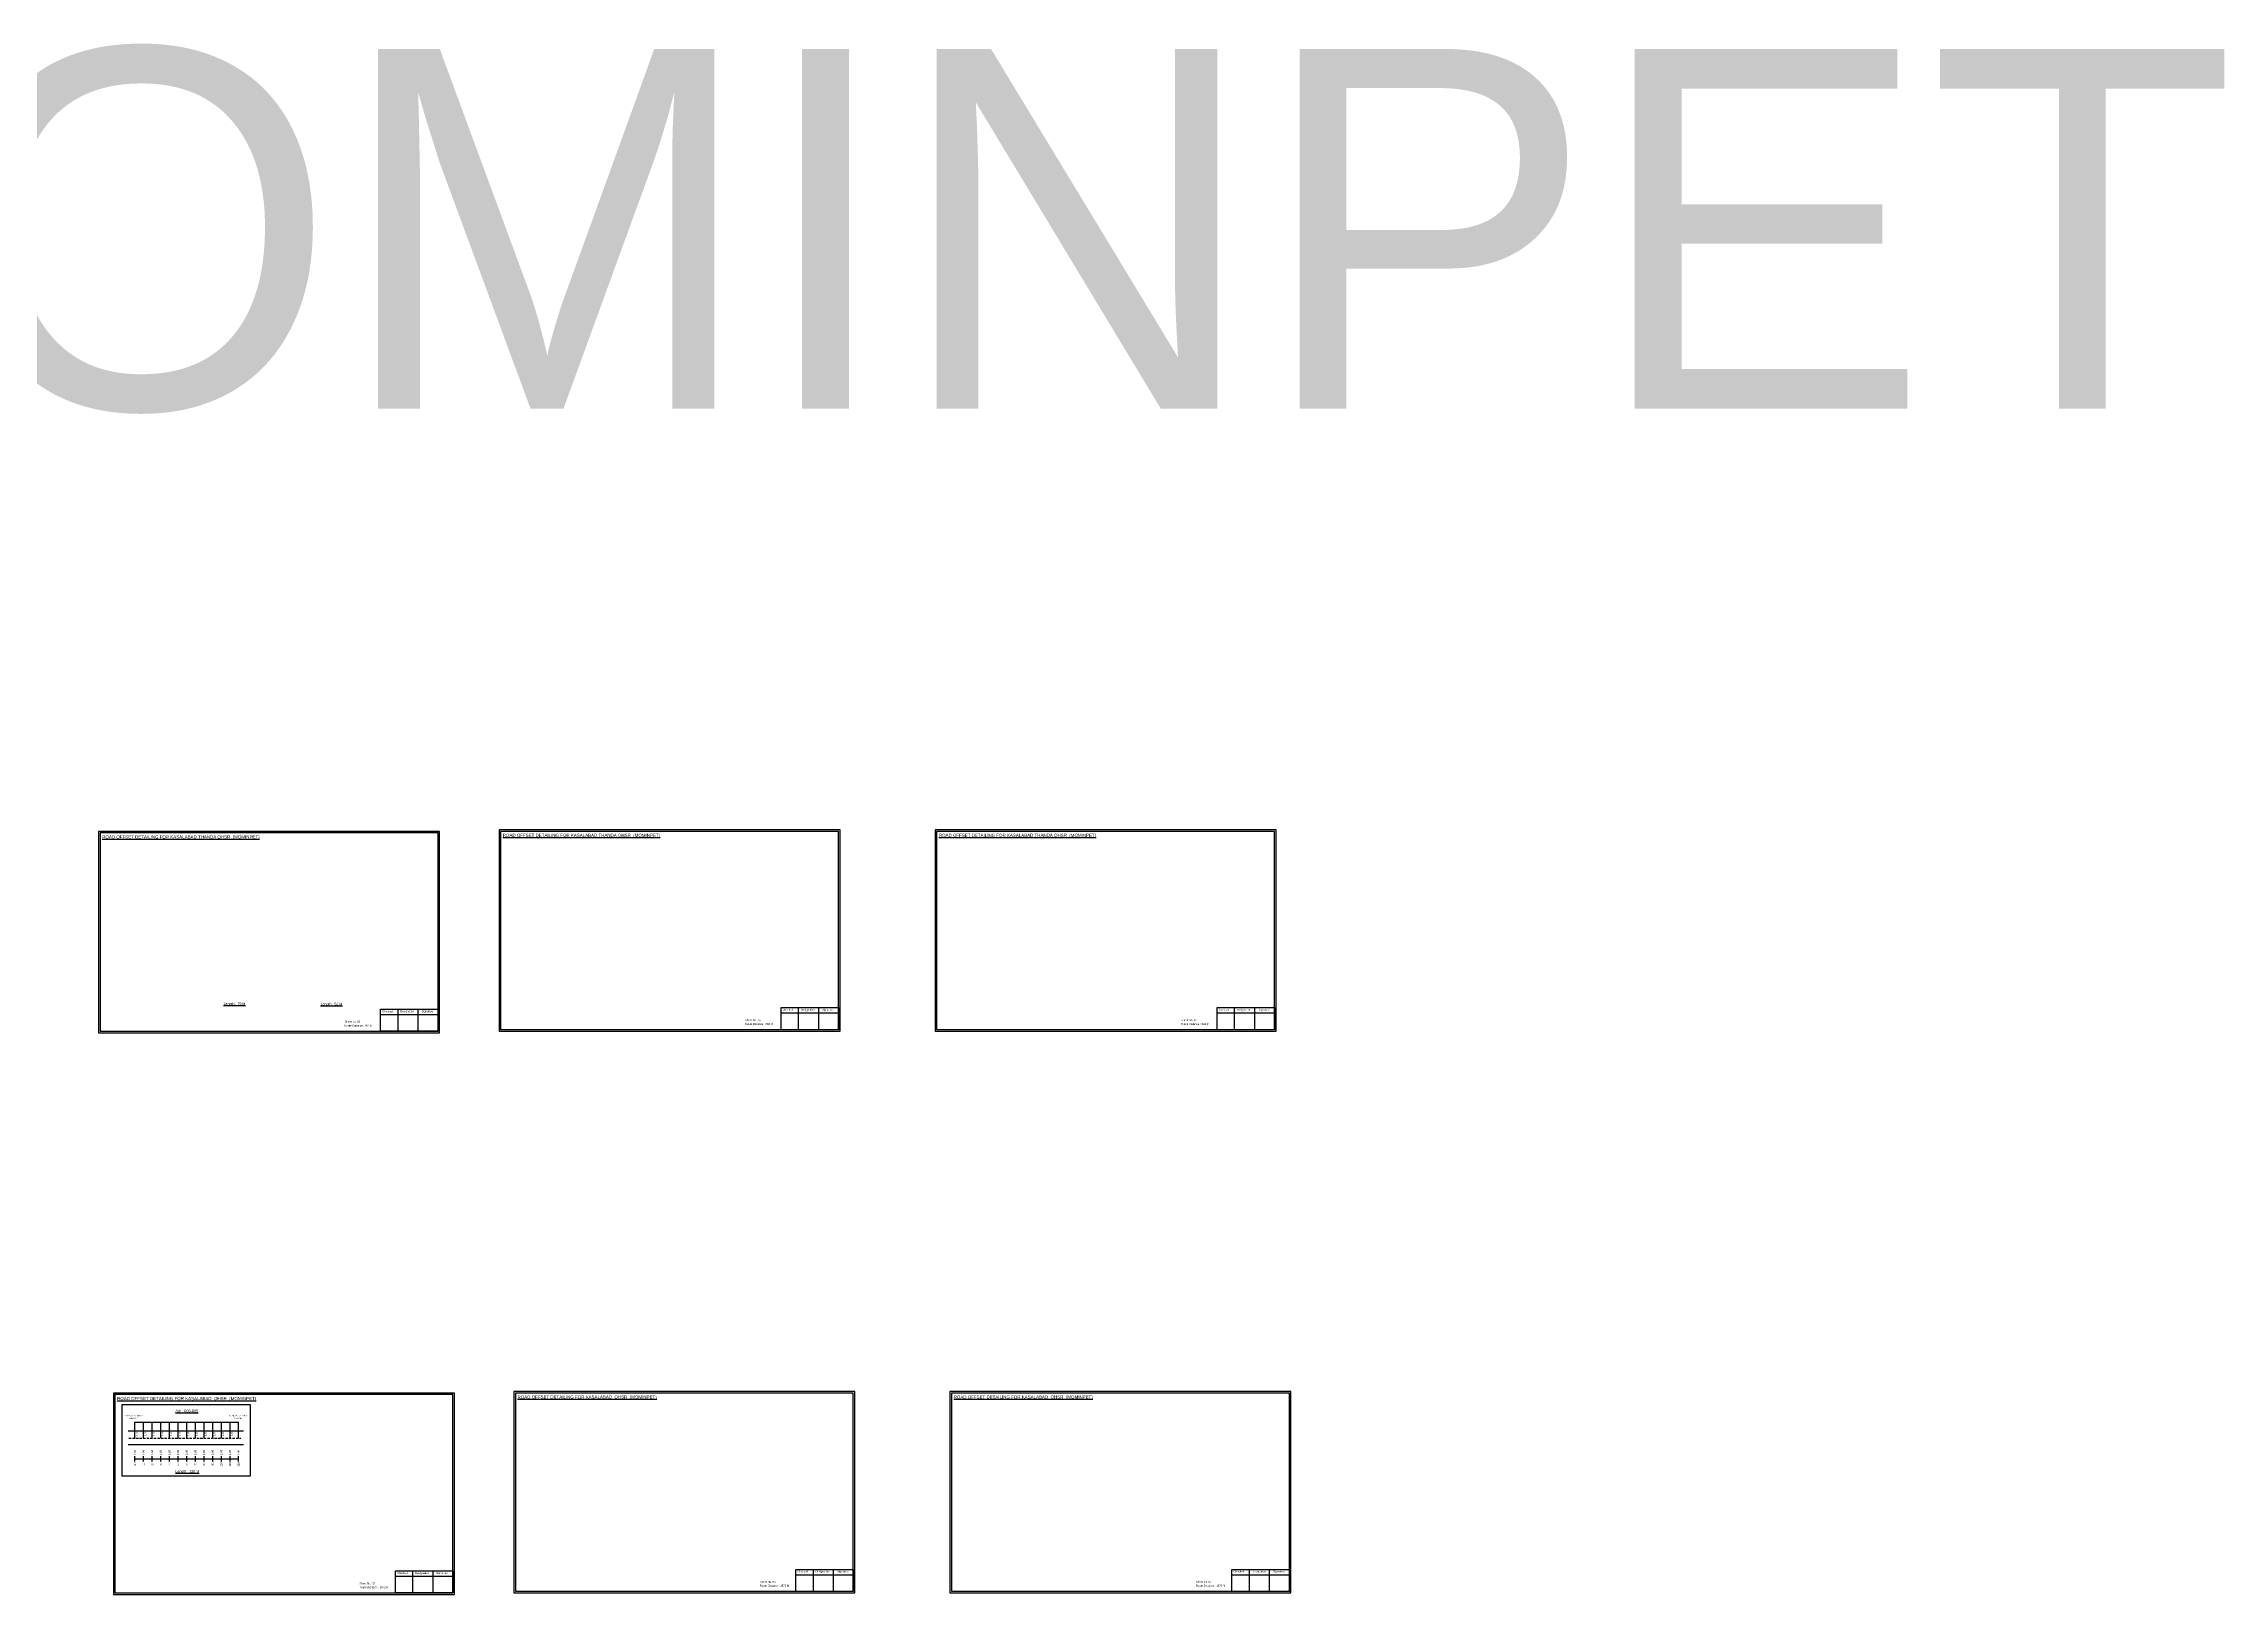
# Model space of a CAD drawing. Header units: inches. Extents: x -117 to 51867, y -12715 to 3423.
# Drawn here: x 48435 to 51867, y -392 to 2048 of the extents above; entities that cross this region are included whole.
import ezdxf

# ---------------------------------------------------------------- set-up
doc = ezdxf.new("R2010")
doc.units = ezdxf.units.IN
doc.header["$MEASUREMENT"] = 0
doc.linetypes.add('DASHED2', pattern=[0.375, 0.25, -0.125])
doc.layers.add('PDF_Geometry', color=7, linetype='Continuous')
doc.layers.add('PDF_Text', color=5, linetype='Continuous')
doc.styles.add('PDF Arial', font='arial.ttf')
doc.styles.get("Standard").update_dxf_attribs({"font": 'arial.ttf'})

msp = doc.modelspace()

# ---------------------------------------------------------------- linework, layer by layer
for p, q in [((48568, -134.8), (48749.9, -134.8)), ((48578.9, -146.7), (48578.9, -121.2)), ((48592.5, -146.7), (48592.5, -121.2)), ((48606.1, -146.7), (48606.1, -121.2)), ((48619.7, -146.7), (48619.7, -121.2)), ((48633.3, -146.7), (48633.3, -121.2)), ((48646.9, -146.7), (48646.9, -121.2)), ((48660.5, -146.7), (48660.5, -121.2)), ((48674.1, -146.7), (48674.1, -121.2)), ((48687.7, -146.7), (48687.7, -121.2)), ((48701.3, -146.7), (48701.3, -121.2)), ((48714.9, -146.7), (48714.9, -121.2)), ((48728.5, -146.7), (48728.5, -121.2)), ((48742.1, -146.7), (48742.1, -121.2)), ((48749.9, -157), (48568, -157))]:
    msp.add_line(p, q)
at = {"color": 5}
msp.add_line((48578.9, -121.2), (48742.1, -121.2), dxfattribs=at)
at = {"linetype": 'DASHED2', "ltscale": 15}
msp.add_line((48569.3, -146.7), (48745.7, -146.7), dxfattribs=at)
at = {"color": 217, "true_color": 0x93278f}
for p, q in [((48578.9, -183.4), (48578.9, -174.8)), ((48578.9, -179.1), (48742.1, -179.1)), ((48592.5, -183.4), (48592.5, -174.8)), ((48606.1, -183.4), (48606.1, -174.8)), ((48619.7, -183.4), (48619.7, -174.8)), ((48633.3, -183.4), (48633.3, -174.8)), ((48646.9, -183.4), (48646.9, -174.8)), ((48660.5, -183.4), (48660.5, -174.8)), ((48674.1, -183.4), (48674.1, -174.8)), ((48687.7, -183.4), (48687.7, -174.8)), ((48701.3, -183.4), (48701.3, -174.8)), ((48714.9, -183.4), (48714.9, -174.8)), ((48728.5, -183.4), (48728.5, -174.8)), ((48742.1, -183.4), (48742.1, -174.8))]:
    msp.add_line(p, q, dxfattribs=at)
msp.add_lwpolyline([(48558.8, -93.7), (48760, -93.7), (48760, -206.4), (48558.8, -206.4)], close=True)
at = {"layer": 'PDF_Geometry'}
for points in [[(48521.7, 808.3), (48521.7, 491.6), (49058.2, 491.6), (49058.2, 808.3)], [(48524, 806), (48524, 494), (49055.8, 494), (49055.8, 806)], [(49151.9, 810.7), (49151.9, 494), (49688.4, 494), (49688.4, 810.7)], [(49154.2, 808.4), (49154.2, 496.4), (49685.9, 496.4), (49685.9, 808.4)], [(49838.1, 810.7), (49838.1, 494), (50374.6, 494), (50374.6, 810.7)], [(49840.4, 808.4), (49840.4, 496.4), (50372.1, 496.4), (50372.1, 808.4)], [(48545, -75.7), (48545, -392.4), (49081.5, -392.4), (49081.5, -75.7)], [(48547.3, -78), (48547.3, -390), (49079.1, -390), (49079.1, -78)], [(49175.2, -73.3), (49175.2, -390), (49711.7, -390), (49711.7, -73.3)], [(49177.5, -75.6), (49177.5, -387.5), (49709.2, -387.5), (49709.2, -75.6)], [(49861.4, -73.3), (49861.4, -390), (50397.9, -390), (50397.9, -73.3)], [(49863.7, -75.6), (49863.7, -387.5), (50395.4, -387.5), (50395.4, -75.6)]]:
    msp.add_lwpolyline(points, close=True, dxfattribs=at)
at = {"layer": 'PDF_Geometry', "color": 242, "true_color": 0xcc1f26}
for points in [[(49055.8, 493.9), (48965.4, 493.9), (48965.4, 528.5), (49055.8, 528.5)], [(49685.9, 496.3), (49595.6, 496.3), (49595.6, 531), (49685.9, 531)], [(50372.1, 496.3), (50281.8, 496.3), (50281.8, 531), (50372.1, 531)], [(49079.1, -390.1), (48988.7, -390.1), (48988.7, -355.4), (49079.1, -355.4)], [(49709.2, -387.6), (49618.9, -387.6), (49618.9, -353), (49709.2, -353)], [(50395.4, -387.6), (50305.1, -387.6), (50305.1, -353), (50395.4, -353)]]:
    msp.add_lwpolyline(points, close=True, dxfattribs=at)
for points in [[(48965.4, 520.2), (49055.8, 520.2)], [(48992.4, 528.5), (48992.4, 493.9)], [(49024.1, 528.5), (49024.1, 493.9)], [(49595.6, 522.6), (49685.9, 522.6)], [(49622.6, 531), (49622.6, 496.3)], [(49654.3, 531), (49654.3, 496.3)], [(50281.8, 522.6), (50372.1, 522.6)], [(50308.8, 531), (50308.8, 496.3)], [(50340.5, 531), (50340.5, 496.3)], [(48988.7, -363.8), (49079.1, -363.8)], [(49015.7, -355.4), (49015.7, -390.1)], [(49047.4, -355.4), (49047.4, -390.1)], [(49618.9, -361.4), (49709.2, -361.4)], [(49645.9, -353), (49645.9, -387.6)], [(49677.6, -353), (49677.6, -387.6)], [(50305.1, -361.4), (50395.4, -361.4)], [(50332.1, -353), (50332.1, -387.6)], [(50363.8, -353), (50363.8, -387.6)]]:
    msp.add_lwpolyline(points, dxfattribs=at)

# ---------------------------------------------------------------- texts
for s, height, p in [('JUNE  MOMINPET', 566.246, (45117.7, 1473.5)), ('Sheet No. 05', 3, (48908.9, 507.4)), ('Route Distance : 694 M', 3, (48908.7, 501.3)), ('Sheet No. 06', 3, (49539.1, 509.8)), ('Route Distance : 694 M', 3, (49538.9, 503.8)), ('Route Distance : 694 M', 3, (50225.1, 503.8)), ('Sheet No. 07', 3, (50225.3, 509.8)), ('Sheet No. 05', 3, (48932.2, -376.6)), ('Sheet No. 06', 3, (49562.4, -374.2)), ('Route Distance : 1872 M', 3, (49562.2, -380.2)), ('Route Distance : 1872 M', 3, (50248.4, -380.2)), ('Sheet No. 07', 3, (50248.6, -374.2)), ('Route Distance : 1872 M', 3, (48932, -382.6))]:
    msp.add_text(s, height=height).set_placement(p)
at = {"color": 242, "true_color": 0xcd2027}
for s, height, p in [('%%UROAD OFFSET DETAILING FOR KASALABAD THANDA OHSR  (MOMINPET)', 5, (48527.5, 797.2)), ('%%UROAD OFFSET DETAILING FOR KASALABAD THANDA OHSR  (MOMINPET)', 5, (49157.7, 799.7)), ('%%UROAD OFFSET DETAILING FOR KASALABAD THANDA OHSR  (MOMINPET)', 5, (49843.9, 799.7)), ('%%ULength : 79 M', 4, (48718.5, 535.2)), ('%%ULength : 52 M', 4, (48871.1, 534.6)), ('%%UROAD OFFSET DETAILING FOR KASALABAD  OHSR  (MOMINPET)', 5, (48550.8, -86.7)), ('%%UArb : R03-R05', 4, (48642.7, -105.7)), ('%%UROAD OFFSET DETAILING FOR KASALABAD  OHSR  (MOMINPET)', 5, (49181, -84.3)), ('%%UROAD OFFSET DETAILING FOR KASALABAD  OHSR  (MOMINPET)', 5, (49867.2, -84.3)), ('%%ULength : 120 M', 4, (48642.7, -200.7))]:
    msp.add_text(s, height=height, dxfattribs=at).set_placement(p)
at = {"color": 5}
for s, height, p in [('17.26520, 77.46922', 2.34, (48561.7, -112.4)), ('Arbit R07', 2.25, (48569.5, -116.5)), ('17.26520, 77.46922', 2.34, (48726.7, -112.4)), ('Arbit R07', 2.25, (48734.5, -116.5))]:
    msp.add_text(s, height=height, dxfattribs=at).set_placement(p)
at = {"color": 217, "true_color": 0x93278f}
for s, p in [('1.00', (48580.2, -173.1)), ('1.00', (48593.8, -173.1)), ('1.00', (48607.4, -173.1)), ('1.00', (48621, -173.1)), ('1.00', (48634.6, -173.1)), ('1.00', (48648.2, -173.1)), ('1.00', (48661.8, -173.1)), ('1.00', (48675.4, -173.1)), ('1.00', (48689, -173.1)), ('1.00', (48702.6, -173.1)), ('1.00', (48716.2, -173.1)), ('1.00', (48729.8, -173.1)), ('1.00', (48743.4, -173.1)), ('00', (48580.4, -189.4)), ('10', (48594, -189.4)), ('20', (48607.6, -189.4)), ('30', (48621.2, -189.4)), ('40', (48634.8, -189.4)), ('50', (48648.4, -189.4)), ('60', (48662, -189.4)), ('70', (48675.6, -189.4)), ('80', (48689.2, -189.4)), ('90', (48702.8, -189.4)), ('100', (48716.4, -191.4)), ('110', (48730, -191.4)), ('120', (48743.6, -191.4))]:
    msp.add_text(s, height=3, rotation=90, dxfattribs=at).set_placement(p)
for p in [(48583.4, -143), (48596.6, -143), (48610.2, -143), (48623.8, -143), (48637.4, -143), (48651, -143), (48664.6, -143), (48678.2, -143), (48691.8, -143), (48705.4, -143), (48719, -143), (48732.6, -143)]:
    msp.add_text('1.0', height=3, rotation=90).set_placement(p)
at = {"layer": 'PDF_Text', "color": 7, "attachment_point": 7, "style": 'PDF Arial'}
for s, insert, char_height in [('Checked', (48968, 523.6), 3), ('Designation', (48996.4, 522.8), 3.001), ('Signature', (49030.1, 522.8), 3), ('Checked', (49598.2, 526.1), 3), ('Designation', (49626.6, 525.2), 3.001), ('Signature', (49660.3, 525.2), 3), ('Checked', (50284.4, 526.1), 3), ('Designation', (50312.8, 525.2), 3.001), ('Signature', (50346.5, 525.2), 3), ('Checked', (48991.3, -360.3), 3), ('Designation', (49019.7, -361.2), 3.001), ('Signature', (49053.4, -361.2), 3), ('Checked', (49621.5, -357.9), 3), ('Designation', (49649.9, -358.7), 3.001), ('Signature', (49683.6, -358.7), 3), ('Checked', (50307.7, -357.9), 3), ('Designation', (50336.1, -358.7), 3.001), ('Signature', (50369.8, -358.7), 3)]:
    msp.add_mtext(s, dxfattribs=dict(at, insert=insert, char_height=char_height))

doc.saveas('drawing.dxf')
